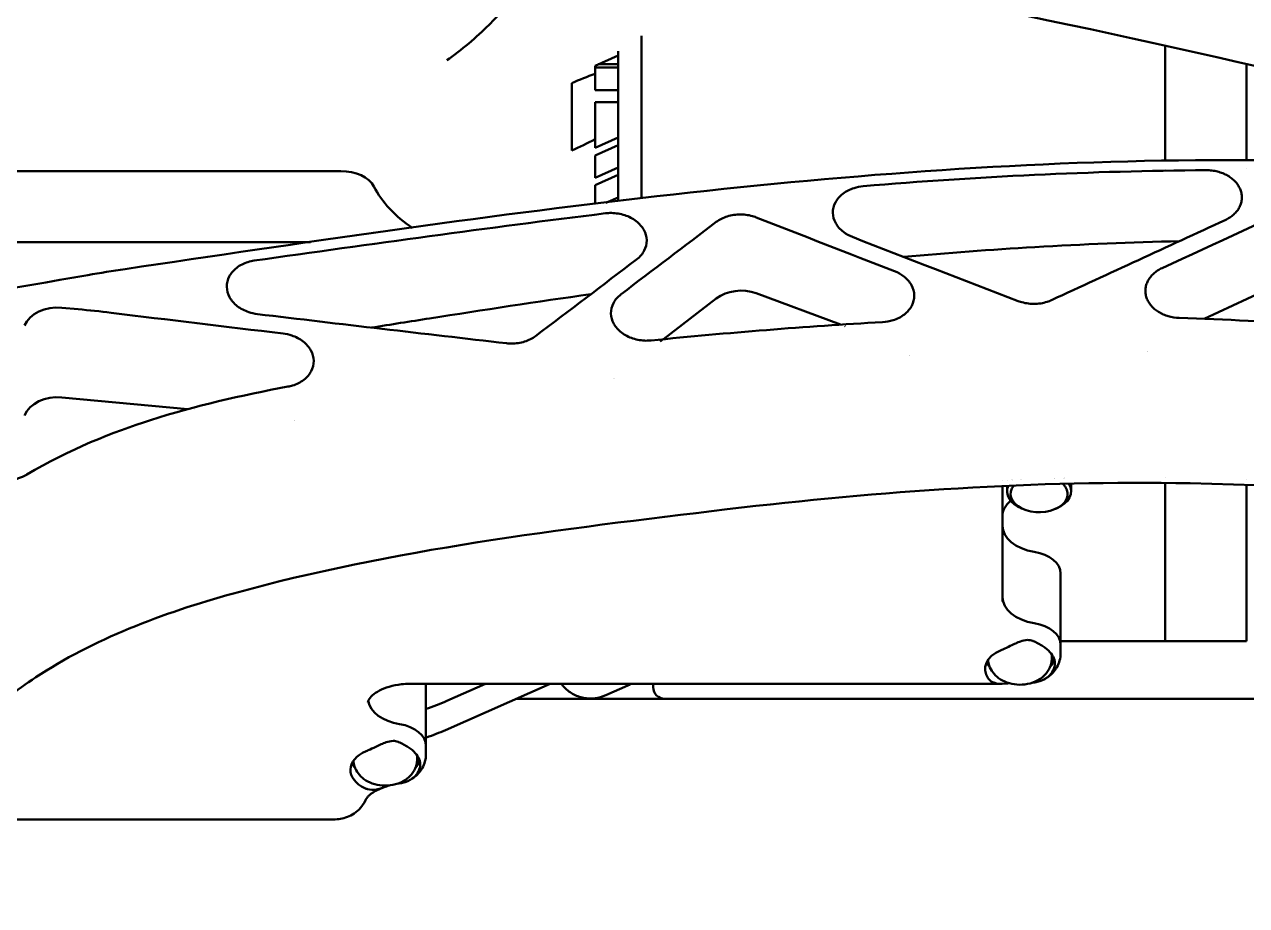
# Model space of a CAD drawing. Header units: millimetres. Extents: x 36 to 3196, y 27 to 5967.
# Drawn here: x 1189.7 to 1294.8, y 4156.3 to 4232.1 of the extents above; entities that cross this region are included whole.
import ezdxf

# ---------------------------------------------------------------- set-up
doc = ezdxf.new("R2010")
doc.units = ezdxf.units.MM
doc.layers.add('외형선(ISO)', color=7, linetype='Continuous', lineweight=50)

msp = doc.modelspace()

# ---------------------------------------------------------------- linework, layer by layer
at = {"layer": '외형선(ISO)'}
for p, q in [((1242.7728, 4217.1006), (1242.7728, 4231.0912)), ((1242.7728, 4231.0912), (1242.7728, 4217.1006)), ((1287.7728, 4230.4548), (1287.7728, 4230.4548)), ((1287.7728, 4230.4548), (1287.7728, 4230.4548)), ((1287.7728, 4230.2282), (1287.7728, 4220.3744)), ((1287.7728, 4220.3744), (1287.7728, 4230.2282)), ((1238.7728, 4228.5354), (1240.7728, 4229.42)), ((1240.7728, 4229.7837), (1240.7728, 4216.8611)), ((1238.7728, 4227.8277), (1238.7728, 4228.5354)), ((1238.7728, 4228.385), (1240.7728, 4228.385)), ((1240.7728, 4228.6521), (1239.0368, 4228.6521)), ((1294.7728, 4220.4177), (1294.7728, 4228.6273)), ((1236.7728, 4221.2452), (1236.7728, 4227.0298)), ((1238.7728, 4226.4381), (1238.7728, 4227.8277)), ((1240.7728, 4226.4381), (1238.7728, 4226.4381)), ((1238.7728, 4222.2164), (1238.7728, 4225.4033)), ((1238.7728, 4225.4033), (1240.7728, 4225.4033)), ((1240.7728, 4222.3493), (1238.7728, 4221.4648)), ((1238.7728, 4221.4648), (1238.7728, 4222.2164)), ((1238.7728, 4220.822), (1240.7728, 4221.7065)), ((1238.7728, 4218.8936), (1238.7728, 4220.822)), ((1240.7728, 4219.7782), (1238.7728, 4218.8936)), ((1294.7728, 4219.6952), (1294.7728, 4219.6954)), ((1183.1447, 4219.4741), (1216.9154, 4219.4741)), ((1238.7728, 4218.2508), (1240.7728, 4219.1354)), ((1287.7728, 4219.6499), (1287.7728, 4219.6479)), ((1287.7728, 4219.6479), (1287.7728, 4219.6499)), ((1238.7728, 4216.6164), (1238.7728, 4218.2508)), ((1240.7728, 4217.207), (1239.6935, 4216.7296)), ((1183.1447, 4213.3458), (1214.3119, 4213.3458)), ((1183.1447, 4213.3458), (1214.3119, 4213.3458)), ((1301.4008, 4211.5778), (1291.1252, 4206.7688)), ((1249.1924, 4208.5141), (1244.6485, 4205.0142)), ((1252.6273, 4208.9618), (1259.8825, 4206.2698)), ((1194.3474, 4207.5949), (1192.9306, 4207.7266)), ((1260.2304, 4206.1407), (1260.2782, 4206.123)), ((1244.5415, 4204.9318), (1244.3812, 4204.8083)), ((1192.9306, 4200.0132), (1203.7624, 4199.0063)), ((1204.3468, 4198.9519), (1204.354, 4198.9513)), ((1273.7916, 4192.8703), (1273.7916, 4192.8704)), ((1273.7916, 4182.4645), (1273.7916, 4192.4029)), ((1274.1916, 4192.8885), (1274.1916, 4192.8884)), ((1274.1916, 4192.421), (1274.1916, 4191.9405)), ((1279.6916, 4192.6078), (1279.6916, 4191.9405)), ((1287.7728, 4193.1313), (1287.7728, 4193.1313)), ((1287.7728, 4193.1313), (1287.7728, 4193.1313)), ((1287.7728, 4192.6633), (1287.7728, 4183.1973)), ((1287.7728, 4192.6633), (1287.7728, 4183.1973)), ((1294.7728, 4192.9611), (1294.7728, 4192.9611)), ((1294.7728, 4192.4936), (1294.7728, 4183.1973)), ((1275.6088, 4190.3892), (1275.4456, 4190.4572)), ((1278.2743, 4190.3892), (1278.4375, 4190.4572)), ((1278.7916, 4178.7316), (1278.7916, 4184.86)), ((1287.7728, 4179.0586), (1287.7728, 4183.1973)), ((1287.7728, 4179.0586), (1287.7728, 4183.1973)), ((1294.7728, 4179.0586), (1294.7728, 4183.1973)), ((1287.7728, 4179.0586), (1278.7916, 4179.0586)), ((1278.7916, 4178.3486), (1278.7916, 4178.7316)), ((1294.7728, 4179.0586), (1287.7728, 4179.0586)), ((1278.0416, 4177.8049), (1278.0416, 4177.6134)), ((1278.7916, 4178.0272), (1278.7916, 4178.3486)), ((1222.854, 4175.3844), (1272.5644, 4175.3844)), ((1224.2416, 4170.054), (1224.2416, 4175.3844)), ((1225.9278, 4171.4153), (1234.9021, 4175.3844)), ((1226.0233, 4173.9162), (1229.3431, 4175.3844)), ((1229.3431, 4175.3844), (1226.0233, 4173.9162)), ((1239.7065, 4174.4079), (1241.5818, 4175.2373)), ((1243.7728, 4175.094), (1243.7728, 4175.3844)), ((1273.6882, 4175.3844), (1272.5644, 4175.3844)), ((1231.9845, 4174.094), (1240.7728, 4174.094)), ((1244.7728, 4174.094), (1240.7728, 4174.094)), ((1248.4242, 4174.094), (1244.7728, 4174.094)), ((1293.6215, 4174.094), (1248.4242, 4174.094)), ((1296.2728, 4174.094), (1293.6215, 4174.094)), ((1224.2416, 4169.671), (1224.2416, 4170.054)), ((1224.2416, 4169.3496), (1224.2416, 4169.671)), ((1223.4916, 4169.1273), (1223.4916, 4168.9358)), ((1216.2416, 4163.7178), (1179.3443, 4163.7178))]:
    msp.add_line(p, q, dxfattribs=at)
msp.add_arc((1244.7728, 4175.094), 1, 180, 270, dxfattribs=at)
for centre, major_axis, ratio, start_param, end_param in [((1236.877, 4224.1835), (7.7062, 3.8418), 0.30406961, 1.17465251, 1.43371768), ((1236.877, 4224.1835), (7.7062, 3.8418), 0.30406961, 4.54858117, 4.80764635), ((1216.9154, 4217.5458), (3, 0), 0.64278761, 0.31928617, 1.57079633), ((1234.0056, 4221.1775), (-15, 0), 0.64278761, 0.31928617, 0.75625624), ((1340.0754, 5842.524), (3494.2783, 1949.7979), 0.35760729, 4.50068078, 4.5045778), ((1316.8235, 5797.9882), (-2119.556, 1336.0618), 0.57739512, 1.89138902, 1.89666273), ((1382.7253, 5924.2139), (4431.3864, 3699.9618), 0.21715812, 4.50155106, 4.50336827), ((1341.1918, 5844.6623), (3494.2783, 1949.7979), 0.35760729, 4.49769975, 4.50188723), ((1317.4936, 5799.2717), (-2119.556, 1336.0618), 0.57739512, 1.89476348, 1.90107573), ((1384.4329, 5927.4846), (4431.3864, 3699.9618), 0.21715812, 4.49953898, 4.50146678), ((1251.3195, 4206.8936), (-3, 0), 0.76604444, 4.26132365, 5.50052362), ((1192.5692, 4205.4452), (-3, 0), 0.76604444, 4.59163069, 5.95696595), ((1194.3474, 4170.1292), (59.6098, -9.0274), 0.61710239, 1.61671924, 1.66398073), ((1318.4937, 5801.1873), (2556.7644, -387.2009), 0.61710239, 4.75831189, 4.76407282), ((1319.1853, 5802.512), (2556.7644, -387.2009), 0.61710239, 4.76294691, 4.7712932), ((1289.0803, 4203.1187), (-3, 0), 0.76604444, 5.91727401, 5.91731354), ((1263.2108, 4202.4813), (-3, 0), 0.76604444, 3.66467359, 3.66468494), ((1243.1392, 4200.5927), (-3, 0), 0.76604444, 5.83045783, 5.83049082), ((1192.5692, 4197.7318), (-3, 0), 0.76604444, 4.59163069, 5.95696595), ((1211.5934, 4195.9633), (-3, 0), 0.76604444, 4.24823245, 4.24824861), ((1188.0414, 4195.2415), (2.9989, -0.2195), 0.77600274, 5.43572468, 5.45208691), ((1276.9416, 4191.9405), (-2.75, 0), 0.64278761, 6.00515057, 7.27881125), ((1276.9416, 4191.7107), (2.45, 0), 0.64278761, 2.65558488, 6.87564866), ((1276.9416, 4191.9405), (-2.75, 0), 0.64278761, 5.70390983, 5.70397468), ((1276.9416, 4191.7107), (2.45, 0), 0.64278761, 2.24592308, 2.24604084), ((1276.9416, 4191.7107), (2.45, 0), 0.64278761, 1.00276635, 1.00283144), ((1276.9416, 4191.9405), (2.75, 0), 0.64278761, 5.28755936, 6.66739253), ((1276.9416, 4191.9405), (-2.75, 0), 0.64278761, 3.82771832, 3.82772307), ((1277.3916, 4189.7664), (-3.6, 0), 0.64278761, 5.64897425, 6.28318531), ((1277.3916, 4188.9759), (-3.6, 0), 0.64278761, 0, 1.32593247), ((1275.7916, 4184.86), (3, 0), 0.64278761, 0, 1.32593247), ((1277.3916, 4182.8475), (-3.6, 0), 0.64278761, 0, 1.32593247), ((1277.3916, 4182.8475), (-3.6, 0), 0.64278761, 0, 1.32593247), ((1275.7916, 4178.7316), (3, 0), 0.64278761, 0, 1.32593247), ((1275.7916, 4178.7316), (3, 0), 0.64278761, 0, 1.32593247), ((1275.2916, 4176.6558), (-3, 0), 0.64278761, 5.29766443, 6.71296074), ((1275.2916, 4177.8049), (2.75, 0), 0.64278761, 0, 0.0555411), ((1275.2916, 4177.8049), (-3, 0), 0.64278761, 0.30253224, 0.52483545), ((1275.2916, 4177.8049), (3, 0), 0.64278761, 5.75834986, 6.11231482), ((1222.854, 4174.1679), (-3.6, 0), 0.64278761, 0.11200015, 1.32398739), ((1222.854, 4174.1679), (-3.6, 0), 0.64278761, 0.11200015, 1.32398739), ((1217.1783, 4185.652), (17.6901, 0), 0.76604444, 5.12311922, 5.23598776), ((1217.1783, 4185.652), (-17.6901, 0), 0.76604444, 1.98152657, 2.0943951), ((1221.2416, 4170.054), (3, 0), 0.64278761, 0, 1.32398739), ((1221.2416, 4170.054), (3, 0), 0.64278761, 0, 1.32398739), ((1220.7416, 4167.9782), (-3, 0), 0.64278761, 5.29558379, 7.22644727), ((1220.7416, 4169.1273), (-3, 0), 0.64278761, 0.30253224, 0.52483545), ((1220.7416, 4169.1273), (3, 0), 0.64278761, 5.75834986, 6.11231482), ((1220.7416, 4169.1273), (2.75, 0), 0.64278761, 0, 0.0555411)]:
    msp.add_ellipse(centre, major_axis=major_axis, ratio=ratio, start_param=start_param, end_param=end_param, dxfattribs=at)
for points, knots in [([(1189.8923, 4257.8298), (1190.7006, 4257.7638), (1192.3218, 4257.6274), (1195.5543, 4257.3397), (1201.2046, 4256.7971), (1209.2467, 4255.9171), (1218.8506, 4254.7137), (1228.4152, 4253.3819), (1237.9489, 4251.9405), (1247.4547, 4250.4119), (1256.9358, 4248.8188), (1266.4141, 4247.1362), (1275.8658, 4245.2845), (1285.2319, 4243.2522), (1294.541, 4241.1351), (1306.9258, 4238.1972), (1322.309, 4234.23), (1335.7688, 4230.2329), (1343.0891, 4227.8915), (1344.413, 4227.4627)], [0, 0, 0, 0, 0.0078125, 0.015625, 0.03125, 0.0625, 0.09375, 0.125, 0.15625, 0.1875, 0.21875, 0.25, 0.28125, 0.3125, 0.34375, 0.375, 0.4375, 0.5, 0.513832198, 0.513832198, 0.513832198, 0.513832198]), ([(1189.8923, 4257.8298), (1190.7006, 4257.7638), (1192.3218, 4257.6274), (1195.5543, 4257.3397), (1201.2046, 4256.7971), (1209.2467, 4255.9171), (1218.8506, 4254.7137), (1228.4152, 4253.3819), (1237.9489, 4251.9405), (1247.4547, 4250.4119), (1256.9358, 4248.8188), (1266.4141, 4247.1362), (1275.8658, 4245.2845), (1285.2319, 4243.2522), (1294.541, 4241.1351), (1306.9258, 4238.1972), (1322.309, 4234.23), (1335.7688, 4230.2329), (1343.0891, 4227.8915), (1344.413, 4227.4627)], [0, 0, 0, 0, 0.0078125, 0.015625, 0.03125, 0.0625, 0.09375, 0.125, 0.15625, 0.1875, 0.21875, 0.25, 0.28125, 0.3125, 0.34375, 0.375, 0.4375, 0.5, 0.513832199, 0.513832199, 0.513832199, 0.513832199]), ([(1336.5851, 4217.5012), (1335.4914, 4217.8374), (1334.3961, 4218.1704), (1314.5656, 4224.1296), (1295.3192, 4228.7969), (1254.6314, 4237.192), (1233.0023, 4240.5858), (1207.6148, 4243.6468), (1203.9673, 4244.0546), (1200.3137, 4244.4264)], [16.02386138, 16.02386138, 16.02386138, 16.02386138, 16.37736913, 16.37736913, 22.41503085, 22.41503085, 29.01943454, 29.01943454, 30.12515294, 30.12515294, 30.12515294, 30.12515294]), ([(1232.0994, 4234.7451), (1231.7636, 4234.3413), (1231.3686, 4233.8746), (1230.5218, 4232.9317), (1230.07, 4232.4561), (1229.1253, 4231.5194), (1228.5331, 4230.9711), (1227.2896, 4229.9253), (1226.638, 4229.4284), (1226.0233, 4229.0031)], [1.712852922, 1.712852922, 1.712852922, 1.712852922, 1.900341438, 1.900341438, 2.087829955, 2.087829955, 2.312483316, 2.312483316, 2.537136678, 2.537136678, 2.537136678, 2.537136678]), ([(1198.3796, 4211.0475), (1228.6294, 4215.5395), (1259.3409, 4220.1326), (1310.5075, 4220.5854), (1330.7616, 4218.5708), (1365.3891, 4213.219), (1380.1523, 4210.4759), (1405.0997, 4205.7683), (1415.3211, 4203.8135), (1425.5595, 4201.9607)], [0, 0, 0, 0, 9.31327157, 9.31327157, 15.35564345, 15.35564345, 19.92426329, 19.92426329, 23.10765724, 23.10765724, 23.10765724, 23.10765724]), ([(1291.308, 4219.546), (1286.3797, 4219.5155), (1281.4509, 4219.3772), (1271.6218, 4218.9113), (1266.7381, 4218.5847), (1261.8317, 4218.1732)], [0, 0, 0, 0, 1.47894037, 1.47894037, 2.95948985, 2.95948985, 2.95948985, 2.95948985]), ([(1292.931, 4215.2544), (1293.0716, 4215.3194), (1293.2031, 4215.3922), (1293.3263, 4215.473), (1293.4495, 4215.5538), (1293.5645, 4215.6426), (1293.6692, 4215.7382), (1293.774, 4215.8339), (1293.8687, 4215.9364), (1293.9515, 4216.0438), (1294.0343, 4216.1512), (1294.1054, 4216.2636), (1294.1644, 4216.3803), (1294.2234, 4216.4969), (1294.2701, 4216.618), (1294.3035, 4216.7406), (1294.3369, 4216.8632), (1294.3571, 4216.9872), (1294.3642, 4217.1127), (1294.3712, 4217.2381), (1294.3648, 4217.365), (1294.3452, 4217.4898), (1294.3256, 4217.6146), (1294.2931, 4217.7373), (1294.2474, 4217.8582), (1294.2018, 4217.9792), (1294.1428, 4218.0984), (1294.0722, 4218.2122), (1294.0017, 4218.326), (1293.9199, 4218.4345), (1293.8264, 4218.5382), (1293.7329, 4218.642), (1293.6274, 4218.7409), (1293.5134, 4218.8316), (1293.3994, 4218.9224), (1293.2771, 4219.0053), (1293.1456, 4219.0809), (1293.0141, 4219.1565), (1292.8733, 4219.2246), (1292.7278, 4219.2828), (1292.5824, 4219.341), (1292.4325, 4219.3897), (1292.277, 4219.4291), (1292.1214, 4219.4686), (1291.9602, 4219.4986), (1291.798, 4219.5181), (1291.6359, 4219.5377), (1291.4728, 4219.547), (1291.308, 4219.546)], [0, 0, 0, 0, 0.00048740764, 0.00048740764, 0.00048740764, 0.00097481528, 0.00097481528, 0.00097481528, 0.00146222291, 0.00146222291, 0.00146222291, 0.00194963055, 0.00194963055, 0.00194963055, 0.00243703819, 0.00243703819, 0.00243703819, 0.00292444583, 0.00292444583, 0.00292444583, 0.00341185347, 0.00341185347, 0.00341185347, 0.0038992611, 0.0038992611, 0.0038992611, 0.00438666874, 0.00438666874, 0.00438666874, 0.00487407638, 0.00487407638, 0.00487407638, 0.00536148402, 0.00536148402, 0.00536148402, 0.00584889166, 0.00584889166, 0.00584889166, 0.00633629929, 0.00633629929, 0.00633629929, 0.00682370693, 0.00682370693, 0.00682370693, 0.00731111457, 0.00731111457, 0.00731111457, 0.00779852221, 0.00779852221, 0.00779852221, 0.00779852221]), ([(1261.8317, 4218.1732), (1261.5507, 4218.1497), (1261.2779, 4218.0947), (1260.6856, 4217.9077), (1260.346, 4217.7373), (1259.7873, 4217.3039), (1259.5682, 4217.0408), (1259.2884, 4216.5049), (1259.2091, 4216.1965), (1259.2189, 4215.5786), (1259.308, 4215.2691), (1259.6047, 4214.7298), (1259.8322, 4214.464), (1260.3518, 4214.0646), (1260.6237, 4213.915), (1260.906, 4213.8052)], [-1.210584753, -1.210584753, -1.210584753, -1.210584753, -1.130198132, -1.130198132, -1.017193833, -1.017193833, -0.904189533, -0.904189533, -0.791185234, -0.791185234, -0.678180935, -0.678180935, -0.565136402, -0.565136402, -0.473037696, -0.473037696, -0.473037696, -0.473037696]), ([(1239.6691, 4215.8405), (1234.6191, 4215.2201), (1229.5804, 4214.5529), (1219.5218, 4213.1863), (1214.4983, 4212.4864), (1209.4816, 4211.7699)], [0, 0, 0, 0, 1.54117063, 1.54117063, 3.08288728, 3.08288728, 3.08288728, 3.08288728]), ([(1242.3403, 4211.869), (1242.3471, 4211.8741), (1242.3537, 4211.8792), (1242.6397, 4212.1006), (1242.8588, 4212.3634), (1242.9987, 4212.6313), (1243.1386, 4212.8993), (1243.2179, 4213.208), (1243.2081, 4213.8271), (1243.119, 4214.1373), (1242.8222, 4214.6787), (1242.5947, 4214.9458), (1242.0221, 4215.3891), (1241.677, 4215.5653), (1240.9776, 4215.7954), (1240.5766, 4215.8647), (1240.006, 4215.8706), (1239.8354, 4215.861), (1239.6691, 4215.8405)], [-0.115694705, -0.115694705, -0.115694705, -0.115694705, -0.11300269, -0.11300269, 0, 0, 0, 0.113017888, 0.113017888, 0.226035776, 0.226035776, 0.339088341, 0.339088341, 0.452140906, 0.452140906, 0.565195754, 0.565195754, 0.613422893, 0.613422893, 0.613422893, 0.613422893]), ([(1252.6273, 4215.4901), (1252.5631, 4215.5152), (1252.4984, 4215.5383), (1252.0838, 4215.6735), (1251.6827, 4215.7417), (1250.8827, 4215.748), (1250.4837, 4215.6861), (1249.7995, 4215.4713), (1249.4677, 4215.3071), (1249.1924, 4215.0979)], [-1.37729973, -1.37729973, -1.37729973, -1.37729973, -1.356351997, -1.356351997, -1.243295984, -1.243295984, -1.130239971, -1.130239971, -1.01992668, -1.01992668, -1.01992668, -1.01992668]), ([(1265.3071, 4212.0965), (1269.0556, 4212.4323), (1272.7982, 4212.7132), (1280.7028, 4213.1805), (1284.8572, 4213.3533), (1289.0131, 4213.4458)], [-2.60923317, -2.60923317, -2.60923317, -2.60923317, -1.47660344, -1.47660344, -0.22953691, -0.22953691, -0.22953691, -0.22953691]), ([(1209.4816, 4211.7699), (1209.2914, 4211.7428), (1209.108, 4211.7013), (1208.5911, 4211.5428), (1208.2515, 4211.3751), (1207.6927, 4210.9451), (1207.4736, 4210.6829), (1207.1938, 4210.147), (1207.1145, 4209.8377), (1207.1242, 4209.2163), (1207.2133, 4208.9043), (1207.5099, 4208.3588), (1207.7375, 4208.0891), (1208.3102, 4207.6403), (1208.6553, 4207.4613), (1209.2383, 4207.2653), (1209.4943, 4207.2064), (1209.7577, 4207.1749)], [-1.186286712, -1.186286712, -1.186286712, -1.186286712, -1.130522825, -1.130522825, -1.017493998, -1.017493998, -0.904465171, -0.904465171, -0.791464385, -0.791464385, -0.678463598, -0.678463598, -0.5653456, -0.5653456, -0.452227602, -0.452227602, -0.376789686, -0.376789686, -0.376789686, -0.376789686]), ([(1263.4758, 4206.4846), (1263.7978, 4206.5023), (1264.1124, 4206.5615), (1264.7389, 4206.7602), (1265.0785, 4206.9312), (1265.6373, 4207.3655), (1265.8564, 4207.6288), (1265.9963, 4207.8967), (1266.1361, 4208.1646), (1266.2154, 4208.4729), (1266.2057, 4209.09), (1266.1166, 4209.3989), (1265.8198, 4209.9371), (1265.5923, 4210.2022), (1265.0727, 4210.6004), (1264.8009, 4210.7495), (1264.5186, 4210.859)], [-0.317501861, -0.317501861, -0.317501861, -0.317501861, -0.226023785, -0.226023785, -0.113011893, -0.113011893, 0, 0, 0, 0.113004294, 0.113004294, 0.226008588, 0.226008588, 0.339045607, 0.339045607, 0.431137716, 0.431137716, 0.431137716, 0.431137716]), ([(1287.5162, 4211.1319), (1287.3783, 4211.0682), (1287.2491, 4210.997), (1287.1279, 4210.9181), (1287.0067, 4210.8392), (1286.8936, 4210.7527), (1286.79, 4210.6594), (1286.6864, 4210.5661), (1286.5924, 4210.466), (1286.5099, 4210.3612), (1286.4274, 4210.2564), (1286.3562, 4210.1471), (1286.2965, 4210.0331), (1286.2367, 4209.9192), (1286.1886, 4209.8007), (1286.1535, 4209.6808), (1286.1183, 4209.5609), (1286.0959, 4209.4398), (1286.086, 4209.3168), (1286.0761, 4209.1938), (1286.0791, 4209.0689), (1286.0949, 4208.9462), (1286.1108, 4208.8234), (1286.139, 4208.7027), (1286.18, 4208.5832), (1286.2209, 4208.4637), (1286.275, 4208.3453), (1286.3402, 4208.2322), (1286.4054, 4208.1191), (1286.4814, 4208.011), (1286.569, 4207.9071), (1286.6566, 4207.8032), (1286.7561, 4207.7035), (1286.8641, 4207.6116), (1286.9721, 4207.5196), (1287.0882, 4207.4351), (1287.2136, 4207.3574), (1287.3389, 4207.2797), (1287.4736, 4207.209), (1287.6134, 4207.1475), (1287.7532, 4207.0861), (1287.8981, 4207.0337), (1288.048, 4206.9902), (1288.3479, 4206.9031), (1288.6685, 4206.8525), (1288.9917, 4206.8426)], [0, 0, 0, 0, 0.00047820038, 0.00047820038, 0.00047820038, 0.00095640076, 0.00095640076, 0.00095640076, 0.00143460114, 0.00143460114, 0.00143460114, 0.00191280151, 0.00191280151, 0.00191280151, 0.00239100189, 0.00239100189, 0.00239100189, 0.00286920227, 0.00286920227, 0.00286920227, 0.00334740265, 0.00334740265, 0.00334740265, 0.00382560303, 0.00382560303, 0.00382560303, 0.00430380341, 0.00430380341, 0.00430380341, 0.00478200378, 0.00478200378, 0.00478200378, 0.00526020416, 0.00526020416, 0.00526020416, 0.00573840454, 0.00573840454, 0.00573840454, 0.00621660492, 0.00621660492, 0.00621660492, 0.0066948053, 0.0066948053, 0.0066948053, 0.00765120605, 0.00765120605, 0.00765120605, 0.00765120605]), ([(1219.5685, 4206.0128), (1221.2301, 4206.2789), (1222.8924, 4206.5424), (1229.17, 4207.5277), (1233.7904, 4208.2326), (1238.421, 4208.8949)], [-2.04941478, -2.04941478, -2.04941478, -2.04941478, -1.54013709, -1.54013709, -0.1269425, -0.1269425, -0.1269425, -0.1269425]), ([(1241.0121, 4208.8863), (1241.0054, 4208.8812), (1240.9987, 4208.8761), (1240.7127, 4208.6547), (1240.4936, 4208.3919), (1240.2139, 4207.856), (1240.1346, 4207.5473), (1240.1444, 4206.9283), (1240.2335, 4206.618), (1240.5303, 4206.0769), (1240.7578, 4205.8099), (1241.3304, 4205.3673), (1241.6755, 4205.1915), (1242.3749, 4204.9625), (1242.7759, 4204.894), (1243.3149, 4204.8895), (1243.4539, 4204.8958), (1243.5906, 4204.9095)], [-1.019951406, -1.019951406, -1.019951406, -1.019951406, -1.017260125, -1.017260125, -0.904256677, -0.904256677, -0.791239049, -0.791239049, -0.678221422, -0.678221422, -0.56517312, -0.56517312, -0.452124818, -0.452124818, -0.339078639, -0.339078639, -0.299784426, -0.299784426, -0.299784426, -0.299784426]), ([(1275.1403, 4208.3011), (1275.2045, 4208.2764), (1275.2692, 4208.2537), (1275.6838, 4208.1213), (1276.0848, 4208.0558), (1276.8848, 4208.0546), (1277.2837, 4208.119), (1277.7591, 4208.2709), (1277.8875, 4208.3203), (1278.0121, 4208.3776)], [-0.473004359, -0.473004359, -0.473004359, -0.473004359, -0.452061415, -0.452061415, -0.339040431, -0.339040431, -0.226019447, -0.226019447, -0.183878982, -0.183878982, -0.183878982, -0.183878982]), ([(1243.5906, 4204.9095), (1246.8923, 4205.2393), (1250.1992, 4205.5418), (1256.8287, 4206.0734), (1260.1483, 4206.3021), (1263.4758, 4206.4846)], [0, 0, 0, 0, 1.00226132, 1.00226132, 2.00464395, 2.00464395, 2.00464395, 2.00464395]), ([(1288.9917, 4206.8426), (1292.9456, 4206.7212), (1296.8927, 4206.5147), (1304.7724, 4205.9277), (1308.6979, 4205.5479), (1312.6088, 4205.081)], [0.00000001, 0.00000001, 0.00000001, 0.00000001, 1.1867715, 1.1867715, 2.37357704, 2.37357704, 2.37357704, 2.37357704]), ([(1212.372, 4200.9371), (1212.5121, 4200.9629), (1212.6475, 4200.9964), (1213.1218, 4201.1427), (1213.4613, 4201.311), (1214.0199, 4201.7417), (1214.239, 4202.0041), (1214.3789, 4202.272), (1214.5188, 4202.5399), (1214.5981, 4202.849), (1214.5883, 4203.4696), (1214.4993, 4203.7811), (1214.2026, 4204.3254), (1213.975, 4204.5944), (1213.4024, 4205.0419), (1213.0572, 4205.2204), (1212.4742, 4205.4156), (1212.2182, 4205.4743), (1211.9548, 4205.5056)], [1.540970236, 1.540970236, 1.540970236, 1.540970236, 1.5828624, 1.5828624, 1.695863179, 1.695863179, 1.808863958, 1.808863958, 1.808863958, 1.921864736, 1.921864736, 2.034865515, 2.034865515, 2.147970341, 2.147970341, 2.261075166, 2.261075166, 2.336507865, 2.336507865, 2.336507865, 2.336507865]), ([(1231.1743, 4204.6684), (1231.3058, 4204.6534), (1231.4392, 4204.645), (1231.9723, 4204.6392), (1232.3713, 4204.7001), (1233.0556, 4204.9133), (1233.3874, 4205.0771), (1233.6628, 4205.2859)], [-0.376741231, -0.376741231, -0.376741231, -0.376741231, -0.339097052, -0.339097052, -0.226038756, -0.226038756, -0.115696365, -0.115696365, -0.115696365, -0.115696365]), ([(1189.9371, 4193.3745), (1193.5582, 4195.5604), (1197.3583, 4197.0328), (1204.3696, 4199.2802), (1208.3807, 4200.2015), (1212.372, 4200.9371)], [0, 0, 0, 0, 1.40031807, 1.40031807, 3.05621054, 3.05621054, 3.05621054, 3.05621054]), ([(1186.787, 4193.114), (1186.8347, 4193.0971), (1186.8827, 4193.0813), (1187.2806, 4192.9586), (1187.6817, 4192.8946), (1188.4816, 4192.8915), (1188.8805, 4192.9525), (1189.4589, 4193.1313), (1189.6889, 4193.2295), (1189.8987, 4193.3518)], [-0.467642454, -0.467642454, -0.467642454, -0.467642454, -0.452123892, -0.452123892, -0.339089978, -0.339089978, -0.226056065, -0.226056065, -0.150231464, -0.150231464, -0.150231464, -0.150231464]), ([(1434.1825, 4156.3206), (1421.3294, 4159.6792), (1408.8646, 4163.9472), (1380.6453, 4173.8963), (1364.851, 4179.6411), (1329.6991, 4189.1787), (1309.7897, 4192.2623), (1276.6465, 4192.8804), (1263.2987, 4191.9592), (1235.842, 4188.6872), (1221.3723, 4186.9359), (1201.6035, 4181.4811), (1195.5744, 4179.1739), (1190.6949, 4175.9452)], [0, 0, 0, 0, 4.02917891, 4.02917891, 9.22438878, 9.22438878, 15.1874618, 15.1874618, 19.17412064, 19.17412064, 23.50206016, 23.50206016, 25.42974333, 25.42974333, 25.42974333, 25.42974333]), ([(1273.6343, 4178.2632), (1273.6959, 4178.2895), (1273.7591, 4178.3173), (1274.0333, 4178.4404), (1274.2492, 4178.5441), (1274.785, 4178.7996), (1275.086, 4178.9415), (1275.5328, 4179.0962), (1275.7406, 4179.1535), (1276.1055, 4179.1557), (1276.2472, 4179.1297), (1276.4017, 4179.0697), (1276.4125, 4179.0653), (1276.4233, 4179.0608)], [0.267722323, 0.267722323, 0.267722323, 0.267722323, 0.290126023, 0.290126023, 0.362423845, 0.362423845, 0.46761748, 0.46761748, 0.536329569, 0.536329569, 0.584064035, 0.584064035, 0.58768516, 0.58768516, 0.58768516, 0.58768516]), ([(1276.4233, 4179.0608), (1276.7282, 4178.9329), (1277.0137, 4178.7854), (1277.5042, 4178.4624), (1277.7088, 4178.2913), (1278.023, 4177.9431), (1278.1359, 4177.7693), (1278.2432, 4177.5049), (1278.2682, 4177.4146), (1278.2811, 4177.3263)], [0.153657294, 0.153657294, 0.153657294, 0.153657294, 0.21861804, 0.21861804, 0.28009913, 0.28009913, 0.337554354, 0.337554354, 0.367817567, 0.367817567, 0.367817567, 0.367817567]), ([(1278.7916, 4178.0272), (1278.7916, 4177.8094), (1278.7613, 4177.5919), (1278.6499, 4177.1845), (1278.5692, 4176.9947), (1278.3773, 4176.6548), (1278.2664, 4176.5044), (1278.0305, 4176.2409), (1277.9056, 4176.1277), (1277.6505, 4175.9315), (1277.5203, 4175.8485), (1277.3892, 4175.7775)], [0, 0, 0, 0, 0.174052833, 0.174052833, 0.348105665, 0.348105665, 0.522158498, 0.522158498, 0.696211331, 0.696211331, 0.870264164, 0.870264164, 0.870264164, 0.870264164]), ([(1272.5492, 4177.4377), (1272.5637, 4177.2726), (1272.5986, 4177.1108), (1272.7244, 4176.7408), (1272.8324, 4176.5443), (1273.106, 4176.1748), (1273.2779, 4176.0119), (1273.6839, 4175.7122), (1273.9234, 4175.5913), (1274.453, 4175.3995), (1274.7458, 4175.3407), (1275.3443, 4175.2968), (1275.6502, 4175.3145), (1276.2515, 4175.4337), (1276.5475, 4175.5342), (1277.0885, 4175.8329), (1277.338, 4176.0223), (1277.7137, 4176.4769), (1277.854, 4176.715), (1278.0062, 4177.1842), (1278.0416, 4177.3985), (1278.0416, 4177.6134)], [2.41917674, 2.41917674, 2.41917674, 2.41917674, 2.578115, 2.578115, 2.80731673, 2.80731673, 3.07948357, 3.07948357, 3.42088853, 3.42088853, 3.82023181, 3.82023181, 4.23303762, 4.23303762, 4.6434899, 4.6434899, 5.01627683, 5.01627683, 5.29914881, 5.29914881, 5.50464674, 5.50464674, 5.50464674, 5.50464674]), ([(1278.2811, 4177.0049), (1278.2555, 4176.7857), (1278.1826, 4176.5789), (1277.9511, 4176.2105), (1277.7974, 4176.0498), (1277.3772, 4175.7486), (1277.0969, 4175.6239), (1276.6466, 4175.5174), (1276.5046, 4175.4949), (1276.359, 4175.483)], [0.220312397, 0.220312397, 0.220312397, 0.220312397, 0.28009913, 0.28009913, 0.337554354, 0.337554354, 0.408137576, 0.408137576, 0.438962273, 0.438962273, 0.438962273, 0.438962273]), ([(1278.2811, 4177.3263), (1278.2881, 4177.2789), (1278.2916, 4177.2283), (1278.2916, 4177.1745), (1278.2916, 4177.1208), (1278.2881, 4177.0641), (1278.2811, 4177.0049)], [-0.025087994, -0.025087994, -0.025087994, -0.025087994, 0, 0, 0, 0.025087994, 0.025087994, 0.025087994, 0.025087994]), ([(1274.3669, 4175.4383), (1274.2617, 4175.4252), (1274.1586, 4175.4129), (1273.6778, 4175.3683), (1273.3292, 4175.3773), (1272.8998, 4175.5416), (1272.758, 4175.6295), (1272.6156, 4175.7849), (1272.5891, 4175.8176), (1272.5644, 4175.8524)], [1.415130043, 1.415130043, 1.415130043, 1.415130043, 1.450835427, 1.450835427, 1.585086688, 1.585086688, 1.653631093, 1.653631093, 1.670414852, 1.670414852, 1.670414852, 1.670414852]), ([(1219.254, 4173.7848), (1219.254, 4173.836), (1219.2612, 4173.8925), (1219.3648, 4174.0974), (1219.4678, 4174.2426), (1219.796, 4174.533), (1219.9934, 4174.6713), (1220.4769, 4174.9262), (1220.7622, 4175.0427), (1221.403, 4175.2326), (1221.7601, 4175.3045), (1222.3679, 4175.3712), (1222.611, 4175.3844), (1222.854, 4175.3844)], [3.14159265, 3.14159265, 3.14159265, 3.14159265, 3.45575192, 3.45575192, 3.76991118, 3.76991118, 4.02549427, 4.02549427, 4.2803692, 4.2803692, 4.54338808, 4.54338808, 4.71238898, 4.71238898, 4.71238898, 4.71238898]), ([(1239.7065, 4174.4079), (1239.408, 4174.2759), (1239.0996, 4174.1948), (1238.4576, 4174.118), (1238.1233, 4174.1285), (1237.4654, 4174.2514), (1237.1411, 4174.3631), (1236.5514, 4174.6928), (1236.2825, 4174.9013), (1235.9918, 4175.2376), (1235.9357, 4175.3092), (1235.8827, 4175.3844)], [1.04719755, 1.04719755, 1.04719755, 1.04719755, 1.41589212, 1.41589212, 1.81013582, 1.81013582, 2.20114683, 2.20114683, 2.55684426, 2.55684426, 2.64660783, 2.64660783, 2.64660783, 2.64660783]), ([(1225.9278, 4171.4153), (1225.396, 4171.1801), (1224.849, 4170.9666), (1224.2736, 4170.7704), (1224.2576, 4170.765), (1224.2416, 4170.7595)], [4.188790205, 4.188790205, 4.188790205, 4.188790205, 4.29350996, 4.29350996, 4.296503121, 4.296503121, 4.296503121, 4.296503121]), ([(1219.0895, 4169.5878), (1219.1511, 4169.614), (1219.2145, 4169.6417), (1219.4889, 4169.7645), (1219.7051, 4169.8679), (1220.241, 4170.1224), (1220.5419, 4170.2638), (1220.9884, 4170.4176), (1221.1964, 4170.4747), (1221.5618, 4170.4762), (1221.7036, 4170.4499), (1221.8576, 4170.3896), (1221.8679, 4170.3854), (1221.8781, 4170.3811)], [0.267721742, 0.267721742, 0.267721742, 0.267721742, 0.290121116, 0.290121116, 0.362423205, 0.362423205, 0.467534512, 0.467534512, 0.536163534, 0.536163534, 0.583877344, 0.583877344, 0.587293658, 0.587293658, 0.587293658, 0.587293658]), ([(1221.8781, 4170.3811), (1222.1812, 4170.2537), (1222.465, 4170.107), (1222.9542, 4169.7848), (1223.1588, 4169.6137), (1223.473, 4169.2655), (1223.5859, 4169.0916), (1223.6932, 4168.8273), (1223.7182, 4168.737), (1223.7311, 4168.6486)], [0.153994016, 0.153994016, 0.153994016, 0.153994016, 0.21861804, 0.21861804, 0.28009913, 0.28009913, 0.337554354, 0.337554354, 0.367817567, 0.367817567, 0.367817567, 0.367817567]), ([(1224.2416, 4169.3496), (1224.2416, 4169.1318), (1224.2113, 4168.9143), (1224.0999, 4168.5068), (1224.0192, 4168.3171), (1223.8273, 4167.9771), (1223.7164, 4167.8267), (1223.4805, 4167.5633), (1223.3556, 4167.4501), (1223.1005, 4167.2539), (1222.9703, 4167.1709), (1222.8392, 4167.0998)], [0, 0, 0, 0, 0.174052833, 0.174052833, 0.348105665, 0.348105665, 0.522158498, 0.522158498, 0.696211331, 0.696211331, 0.870264164, 0.870264164, 0.870264164, 0.870264164]), ([(1217.9992, 4168.7601), (1218.0137, 4168.595), (1218.0486, 4168.4332), (1218.1744, 4168.0631), (1218.2824, 4167.8667), (1218.556, 4167.4972), (1218.7279, 4167.3343), (1219.1339, 4167.0345), (1219.3734, 4166.9137), (1219.903, 4166.7219), (1220.1958, 4166.6631), (1220.7943, 4166.6192), (1221.1002, 4166.6368), (1221.7015, 4166.756), (1221.9975, 4166.8565), (1222.5385, 4167.1553), (1222.788, 4167.3447), (1223.1637, 4167.7992), (1223.304, 4168.0373), (1223.4562, 4168.5066), (1223.4916, 4168.7209), (1223.4916, 4168.9358)], [5.28734265, 5.28734265, 5.28734265, 5.28734265, 5.4462809, 5.4462809, 5.67548263, 5.67548263, 5.94764948, 5.94764948, 6.28905443, 6.28905443, 6.68839772, 6.68839772, 7.10120353, 7.10120353, 7.51165581, 7.51165581, 7.88444273, 7.88444273, 8.16731471, 8.16731471, 8.37281265, 8.37281265, 8.37281265, 8.37281265]), ([(1223.7311, 4168.3272), (1223.7055, 4168.108), (1223.6326, 4167.9012), (1223.4011, 4167.5329), (1223.2474, 4167.3721), (1222.8272, 4167.071), (1222.5469, 4166.9463), (1222.0966, 4166.8398), (1221.9546, 4166.8174), (1221.809, 4166.8054)], [0.220312397, 0.220312397, 0.220312397, 0.220312397, 0.28009913, 0.28009913, 0.337554354, 0.337554354, 0.408137576, 0.408137576, 0.438962261, 0.438962261, 0.438962261, 0.438962261]), ([(1223.7311, 4168.6486), (1223.7381, 4168.6012), (1223.7416, 4168.5507), (1223.7416, 4168.4969), (1223.7416, 4168.4432), (1223.7381, 4168.3865), (1223.7311, 4168.3272)], [-0.025087994, -0.025087994, -0.025087994, -0.025087994, 0, 0, 0, 0.025087994, 0.025087994, 0.025087994, 0.025087994]), ([(1221.0702, 4166.6483), (1220.9876, 4166.6202), (1220.9091, 4166.5914), (1220.5732, 4166.4694), (1220.2848, 4166.3627), (1219.6945, 4166.2624), (1219.4451, 4166.2722), (1219.1398, 4166.3516), (1219.0585, 4166.3807), (1218.9801, 4166.4172)], [0.626927552, 0.626927552, 0.626927552, 0.626927552, 0.658310401, 0.658310401, 0.771063586, 0.771063586, 0.877758633, 0.877758633, 0.918214232, 0.918214232, 0.918214232, 0.918214232]), ([(1219.9325, 4166.1906), (1219.8223, 4166.131), (1219.7217, 4166.0693), (1219.5412, 4165.9453), (1219.4614, 4165.883), (1219.3229, 4165.7618), (1219.2643, 4165.703), (1219.1672, 4165.5927), (1219.1286, 4165.5413), (1219.0684, 4165.4489), (1219.0468, 4165.408), (1219.0311, 4165.3727)], [2.270904174, 2.270904174, 2.270904174, 2.270904174, 2.389444944, 2.389444944, 2.507985714, 2.507985714, 2.626526485, 2.626526485, 2.745067255, 2.745067255, 2.863608025, 2.863608025, 2.863608025, 2.863608025]), ([(1220.5865, 4166.4755), (1220.538, 4166.4587), (1220.4904, 4166.4414), (1220.3971, 4166.4058), (1220.3514, 4166.3876), (1220.262, 4166.3502), (1220.2182, 4166.331), (1220.1329, 4166.2921), (1220.0912, 4166.2722), (1220.0102, 4166.2319), (1219.9708, 4166.2114), (1219.9325, 4166.1906)], [2.064994644, 2.064994644, 2.064994644, 2.064994644, 2.10617655, 2.10617655, 2.147358456, 2.147358456, 2.188540362, 2.188540362, 2.229722268, 2.229722268, 2.270904174, 2.270904174, 2.270904174, 2.270904174]), ([(1219.0311, 4165.3727), (1218.9214, 4165.1256), (1218.7781, 4164.9118), (1218.4481, 4164.5332), (1218.2587, 4164.3751), (1217.874, 4164.1197), (1217.6781, 4164.0219), (1217.2855, 4163.8696), (1217.0886, 4163.8151), (1216.6948, 4163.7411), (1216.4978, 4163.7216), (1216.2811, 4163.718), (1216.2613, 4163.7178), (1216.2416, 4163.7178)], [0.27798463, 0.27798463, 0.27798463, 0.27798463, 0.51060581, 0.51060581, 0.76916815, 0.76916815, 1.02773049, 1.02773049, 1.28629283, 1.28629283, 1.54485517, 1.54485517, 1.57079633, 1.57079633, 1.57079633, 1.57079633])]:
    msp.add_open_spline(points, degree=3, knots=knots, dxfattribs=at)
for points in [[(1156.404, 4205.0067), (1169.4329, 4206.3472), (1182.3615, 4208.2815), (1195.1762, 4210.5283)], [(1195.1762, 4210.5283), (1196.244, 4210.7155), (1197.3121, 4210.8889), (1198.3796, 4211.0475)], [(1190.6949, 4175.9452), (1189.0467, 4174.8545), (1187.5336, 4173.6704), (1186.1523, 4172.4151)], [(1241.8917, 4175.3844), (1241.7898, 4175.3326), (1241.6865, 4175.2836), (1241.5818, 4175.2373)]]:
    msp.add_open_spline(points, degree=3, dxfattribs=at)

doc.saveas('drawing.dxf')
